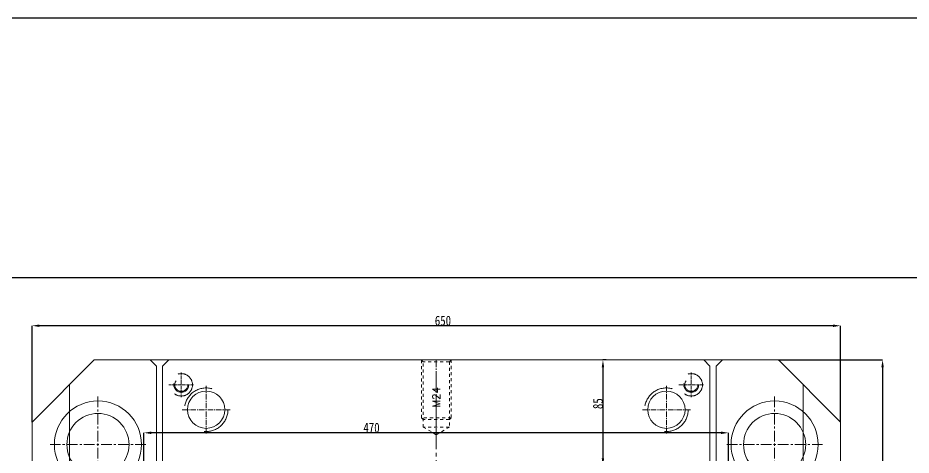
# Model space of a CAD drawing. Header units: millimetres. Extents: x 4797 to 6967, y -10922 to -3169.
# Drawn here: x 5218 to 5936, y -3520 to -3169 of the extents above; entities that cross this region are included whole.
import ezdxf
from ezdxf.enums import TextEntityAlignment as Align

# ---------------------------------------------------------------- set-up
doc = ezdxf.new("R2010")
doc.units = ezdxf.units.MM
doc.header["$LTSCALE"] = 16.335
doc.header["$PDMODE"] = 3
doc.header["$PDSIZE"] = 0.3125
doc.linetypes.add('CENTER', pattern=[0.6, 0.375, -0.075, 0.075, -0.075])
doc.linetypes.add('HIDDEN', pattern=[0.2, 0.1, -0.1])
doc.layers.get('0').update_dxf_attribs({"linetype": 'CONTINUOUS'})
doc.layers.get('Defpoints').update_dxf_attribs({"linetype": 'CONTINUOUS'})
doc.layers.add('moldbase', color=7, linetype='CONTINUOUS', lineweight=20)
doc.layers.add('screw', color=33, linetype='CONTINUOUS', lineweight=13)
doc.styles.get("Standard").update_dxf_attribs({"font": 'txt', "width": 0.8})
doc.styles.add('TXT', font='txt.shx', dxfattribs={"bigfont": 'gbcbig.shx'})
doc.dimstyles.new('ISO-25', dxfattribs={"dimtxt": 8, "dimasz": 6, "dimexe": 0, "dimexo": 0, "dimgap": 0, "dimtad": 1, "dimdsep": 46, "dimtxsty": 'Standard', "dimcen": 0, "dimclrd": 4, "dimclre": 4, "dimclrt": 6, "dimazin": 0, "dimtfac": 1, "dimtofl": 0, "dimtmove": 0, "dimatfit": 3, "dimfxl": 0, "dimarcsym": 0})

# ---------------------------------------------------------------- blocks, each defined once
blk = doc.blocks.new('*D317')
at = {"color": 4, "lineweight": -2}
for p, q in [((5828.98, -3443.57), (5912.79, -3443.57)), ((5912.79, -3449.57), (5912.79, -4057.57)), ((5828.98, -4063.57), (5912.79, -4063.57))]:
    blk.add_line(p, q, dxfattribs=at)
at = {"color": 4}
for points in [[(5911.79, -3449.57), (5913.79, -3449.57), (5912.79, -3443.57)], [(5911.79, -4057.57), (5913.79, -4057.57), (5912.79, -4063.57)]]:
    blk.add_solid(points, dxfattribs=at)
at = {"layer": 'Defpoints', "color": 0}
for p in [(5828.98, -3443.57), (5828.98, -4063.57), (5912.79, -4063.57)]:
    blk.add_point(p, dxfattribs=at)
at = {"color": 6, "insert": (5908.79, -3721.64), "char_height": 8, "attachment_point": 5, "rotation": 90}
blk.add_mtext('620', dxfattribs=at)
blk = doc.blocks.new('*D371')
at = {"color": 4, "lineweight": -2}
for p, q in [((5228.98, -3493.57), (5228.98, -3416.09)), ((5872.98, -3416.09), (5234.98, -3416.09)), ((5878.98, -3493.57), (5878.98, -3416.09))]:
    blk.add_line(p, q, dxfattribs=at)
at = {"color": 4}
for points in [[(5234.98, -3415.09), (5234.98, -3417.09), (5228.98, -3416.09)], [(5872.98, -3415.09), (5872.98, -3417.09), (5878.98, -3416.09)]]:
    blk.add_solid(points, dxfattribs=at)
at = {"layer": 'Defpoints', "color": 0}
for p in [(5228.98, -3416.09), (5228.98, -3493.57), (5878.98, -3493.57)]:
    blk.add_point(p, dxfattribs=at)
at = {"color": 6, "insert": (5559.34, -3412.09), "char_height": 8, "attachment_point": 5}
blk.add_mtext('650', dxfattribs=at)
blk = doc.blocks.new('*D318')
at = {"color": 4, "lineweight": -2}
for p, q in [((5318.98, -3587.57), (5318.98, -3502.13)), ((5782.98, -3502.13), (5324.98, -3502.13)), ((5788.98, -3581.57), (5788.98, -3502.13))]:
    blk.add_line(p, q, dxfattribs=at)
at = {"color": 4}
for points in [[(5324.98, -3501.13), (5324.98, -3503.13), (5318.98, -3502.13)], [(5782.98, -3501.13), (5782.98, -3503.13), (5788.98, -3502.13)]]:
    blk.add_solid(points, dxfattribs=at)
at = {"layer": 'Defpoints', "color": 0}
for p in [(5318.98, -3502.13), (5788.98, -3581.57), (5318.98, -3587.57)]:
    blk.add_point(p, dxfattribs=at)
at = {"color": 6, "insert": (5501.91, -3498.13), "char_height": 8, "attachment_point": 5}
blk.add_mtext('470', dxfattribs=at)
blk = doc.blocks.new('123')
at = {"layer": 'moldbase', "color": 1, "linetype": 'CENTER', "ltscale": 0.36}
for p, q in [((-196.1, -3458.67), (-196.1, -3478.47)), ((213.9, -3458.67), (213.9, -3478.47)), ((-186.2, -3468.57), (-206, -3468.57)), ((204, -3468.57), (223.8, -3468.57)), ((-196.1, -3733.47), (-196.1, -3713.67)), ((213.9, -3733.47), (213.9, -3713.67)), ((-206, -3723.57), (-186.2, -3723.57)), ((204, -3723.57), (223.8, -3723.57)), ((-196.1, -3988.47), (-196.1, -3968.67)), ((213.9, -3988.47), (213.9, -3968.67)), ((-186.2, -3978.57), (-206, -3978.57)), ((204, -3978.57), (223.8, -3978.57))]:
    blk.add_line(p, q, dxfattribs=at)
at = {"layer": 'moldbase', "color": 1, "linetype": 'CENTER', "ltscale": 0.7}
for p, q in [((-176.1, -3469.32), (-176.1, -3507.82)), ((193.9, -3469.32), (193.9, -3507.82)), ((-156.85, -3488.57), (-195.35, -3488.57)), ((174.65, -3488.57), (213.15, -3488.57)), ((-176.1, -3977.82), (-176.1, -3939.32)), ((193.9, -3977.82), (193.9, -3939.32)), ((-156.85, -3958.57), (-195.35, -3958.57)), ((174.65, -3958.57), (213.15, -3958.57))]:
    blk.add_line(p, q, dxfattribs=at)
at = {"layer": 'moldbase', "color": 8, "linetype": 'HIDDEN', "ltscale": 12.192}
for centre, radius in [((-196.1, -3468.57), 9), ((213.9, -3468.57), 9), ((-196.1, -3468.57), 6), ((-196.1, -3468.57), 5.25), ((213.9, -3468.57), 6), ((213.9, -3468.57), 5.25), ((-196.1, -3723.57), 9), ((-196.1, -3723.57), 6), ((-196.1, -3723.57), 5.25), ((213.9, -3723.57), 9), ((213.9, -3723.57), 6), ((213.9, -3723.57), 5.25), ((-196.1, -3978.57), 9), ((213.9, -3978.57), 9), ((-196.1, -3978.57), 6), ((-196.1, -3978.57), 5.25), ((213.9, -3978.57), 6), ((213.9, -3978.57), 5.25)]:
    blk.add_circle(centre, radius, dxfattribs=at)
at = {"layer": 'moldbase', "color": 8, "linetype": 'HIDDEN', "ltscale": 17.78}
for centre in [(-176.1, -3488.57), (193.9, -3488.57), (-176.1, -3958.57), (193.9, -3958.57)]:
    blk.add_circle(centre, 17.5, dxfattribs=at)
at = {"layer": 'moldbase'}
for centre in [(-176.1, -3488.57), (193.9, -3488.57), (-176.1, -3958.57), (193.9, -3958.57)]:
    blk.add_circle(centre, 15, dxfattribs=at)
blk = doc.blocks.new('*D384')
at = {"color": 4, "lineweight": -2}
for p, q in [((5690.6, -3443.57), (5687.97, -3443.57)), ((5687.97, -3449.57), (5687.97, -3522.57)), ((5690.6, -3528.57), (5687.97, -3528.57))]:
    blk.add_line(p, q, dxfattribs=at)
at = {"color": 4}
for points in [[(5686.97, -3449.57), (5688.97, -3449.57), (5687.97, -3443.57)], [(5686.97, -3522.57), (5688.97, -3522.57), (5687.97, -3528.57)]]:
    blk.add_solid(points, dxfattribs=at)
at = {"layer": 'Defpoints', "color": 0}
for p in [(5690.6, -3443.57), (5687.97, -3528.57), (5690.6, -3528.57)]:
    blk.add_point(p, dxfattribs=at)
at = {"color": 6, "insert": (5683.97, -3478.7), "char_height": 8, "attachment_point": 5, "rotation": 90}
blk.add_mtext('85', dxfattribs=at)

msp = doc.modelspace()

# ---------------------------------------------------------------- linework, layer by layer
for points in [[(4797.07, -3168.686), (6967.359, -3168.686), (6967.359, -10921.762), (4797.07, -10921.762)], [(5089.425, -3377.37), (6862.012, -3377.37), (6862.012, -4706.337), (5089.425, -4706.337)]]:
    msp.add_lwpolyline(points, close=True)
at = {"layer": 'moldbase'}
for p, q in [((5228.984, -3493.566), (5278.984, -3443.566)), ((5828.984, -3443.566), (5278.984, -3443.566)), ((5828.984, -3443.566), (5878.984, -3493.566)), ((5228.984, -3493.566), (5228.984, -4013.566)), ((5878.984, -3493.566), (5878.984, -4013.566))]:
    msp.add_line(p, q, dxfattribs=at)
at = {"layer": 'moldbase', "color": 8, "linetype": 'HIDDEN', "ltscale": 7.62}
for p, q in [((5323.984, -3443.566), (5328.984, -3448.566)), ((5338.984, -3443.566), (5333.984, -3448.566)), ((5768.984, -3443.566), (5773.984, -3448.566)), ((5783.984, -3443.566), (5778.984, -3448.566))]:
    msp.add_line(p, q, dxfattribs=at)
at = {"layer": 'moldbase', "color": 8, "linetype": 'HIDDEN', "ltscale": 60.96}
for p, q in [((5328.984, -3448.566), (5328.984, -4058.566)), ((5333.984, -3448.566), (5333.984, -3988.566)), ((5773.984, -3448.566), (5773.984, -3988.566)), ((5778.984, -3448.566), (5778.984, -4058.566)), ((5258.984, -3463.566), (5258.984, -4043.566)), ((5848.984, -3463.566), (5848.984, -4043.566))]:
    msp.add_line(p, q, dxfattribs=at)
at = {"layer": 'moldbase', "color": 1, "linetype": 'CENTER', "ltscale": 2.4}
msp.add_line((5553.984, -3453.566), (5553.984, -4053.566), dxfattribs=at)
at = {"layer": 'moldbase', "color": 1, "linetype": 'CENTER', "ltscale": 1.4}
for p, q in [((5281.984, -3473.066), (5281.984, -3550.066)), ((5825.984, -3473.066), (5825.984, -3550.066)), ((5320.484, -3511.566), (5243.484, -3511.566)), ((5787.484, -3511.566), (5864.484, -3511.566))]:
    msp.add_line(p, q, dxfattribs=at)
at = {"layer": 'moldbase'}
for centre, radius in [((5281.984, -3511.566), 35), ((5825.984, -3511.566), 35), ((5281.984, -3511.566), 25), ((5825.984, -3511.566), 25)]:
    msp.add_circle(centre, radius, dxfattribs=at)
at = {"layer": 'screw', "color": 92, "linetype": 'HIDDEN', "ltscale": 1.492746}
for p, q in [((5541.984, -3490.066), (5541.984, -3443.566)), ((5565.984, -3443.566), (5565.984, -3490.066)), ((5543.484, -3491.566), (5541.984, -3490.066)), ((5565.984, -3490.066), (5541.984, -3490.066)), ((5565.984, -3490.066), (5564.484, -3491.566)), ((5564.484, -3491.566), (5543.484, -3491.566))]:
    msp.add_line(p, q, dxfattribs=at)
at = {"layer": 'screw', "color": 8, "linetype": 'HIDDEN', "ltscale": 1.492746}
for p, q in [((5543.484, -3445.066), (5541.984, -3443.566)), ((5564.484, -3445.066), (5543.484, -3445.066)), ((5543.484, -3497.566), (5543.484, -3445.066)), ((5565.984, -3443.566), (5564.484, -3445.066)), ((5564.484, -3445.066), (5564.484, -3497.566)), ((5553.984, -3503.628), (5543.484, -3497.566)), ((5564.484, -3497.566), (5543.484, -3497.566)), ((5564.484, -3497.566), (5553.984, -3503.628))]:
    msp.add_line(p, q, dxfattribs=at)
at = {"layer": 'screw', "color": 1, "linetype": 'CENTER', "ltscale": 0.932966}
msp.add_line((5553.984, -3443.566), (5553.984, -3503.628), dxfattribs=at)

# ---------------------------------------------------------------- block references
msp.add_blockref('123', (5545.088, 5))

# ---------------------------------------------------------------- texts
at = {"layer": 'screw', "color": 6, "linetype": 'HIDDEN', "ltscale": 1.492746, "style": 'TXT'}
msp.add_text('M24', height=6, rotation=90, dxfattribs=at).set_placement((5553.984, -3473.597), align=Align.MIDDLE)

# ---------------------------------------------------------------- dimensions: what is measured, and where the dimension line sits
for base, p1, p2, picture, middle in [((5228.984, -3416.09), (5878.984, -3493.566), (5228.984, -3493.566), '*D371', (5559.339, -3416.09)), ((5318.984, -3502.126), (5788.984, -3581.566), (5318.984, -3587.572), '*D318', (5501.909, -3502.126))]:
    dim = msp.add_linear_dim(base=base, p1=p1, p2=p2, dimstyle='ISO-25')
    dim.commit()
    dim.dimension.update_dxf_attribs({"geometry": picture, "text_midpoint": middle, "dimtype": 160})
dim = msp.add_linear_dim(base=(5687.969, -3528.566), p1=(5690.596, -3443.566), p2=(5690.596, -3528.566), angle=90, dimstyle='ISO-25', override={"dimfxl": 1.25})
dim.commit()
dim.dimension.update_dxf_attribs({"geometry": '*D384', "text_midpoint": (5687.969, -3478.7), "dimtype": 160})
dim = msp.add_linear_dim(base=(5912.795, -4063.566), p1=(5828.984, -3443.566), p2=(5828.984, -4063.566), angle=90, dimstyle='ISO-25')
dim.commit()
dim.dimension.update_dxf_attribs({"geometry": '*D317', "text_midpoint": (5912.795, -3721.638), "dimtype": 160})

doc.saveas('drawing.dxf')
